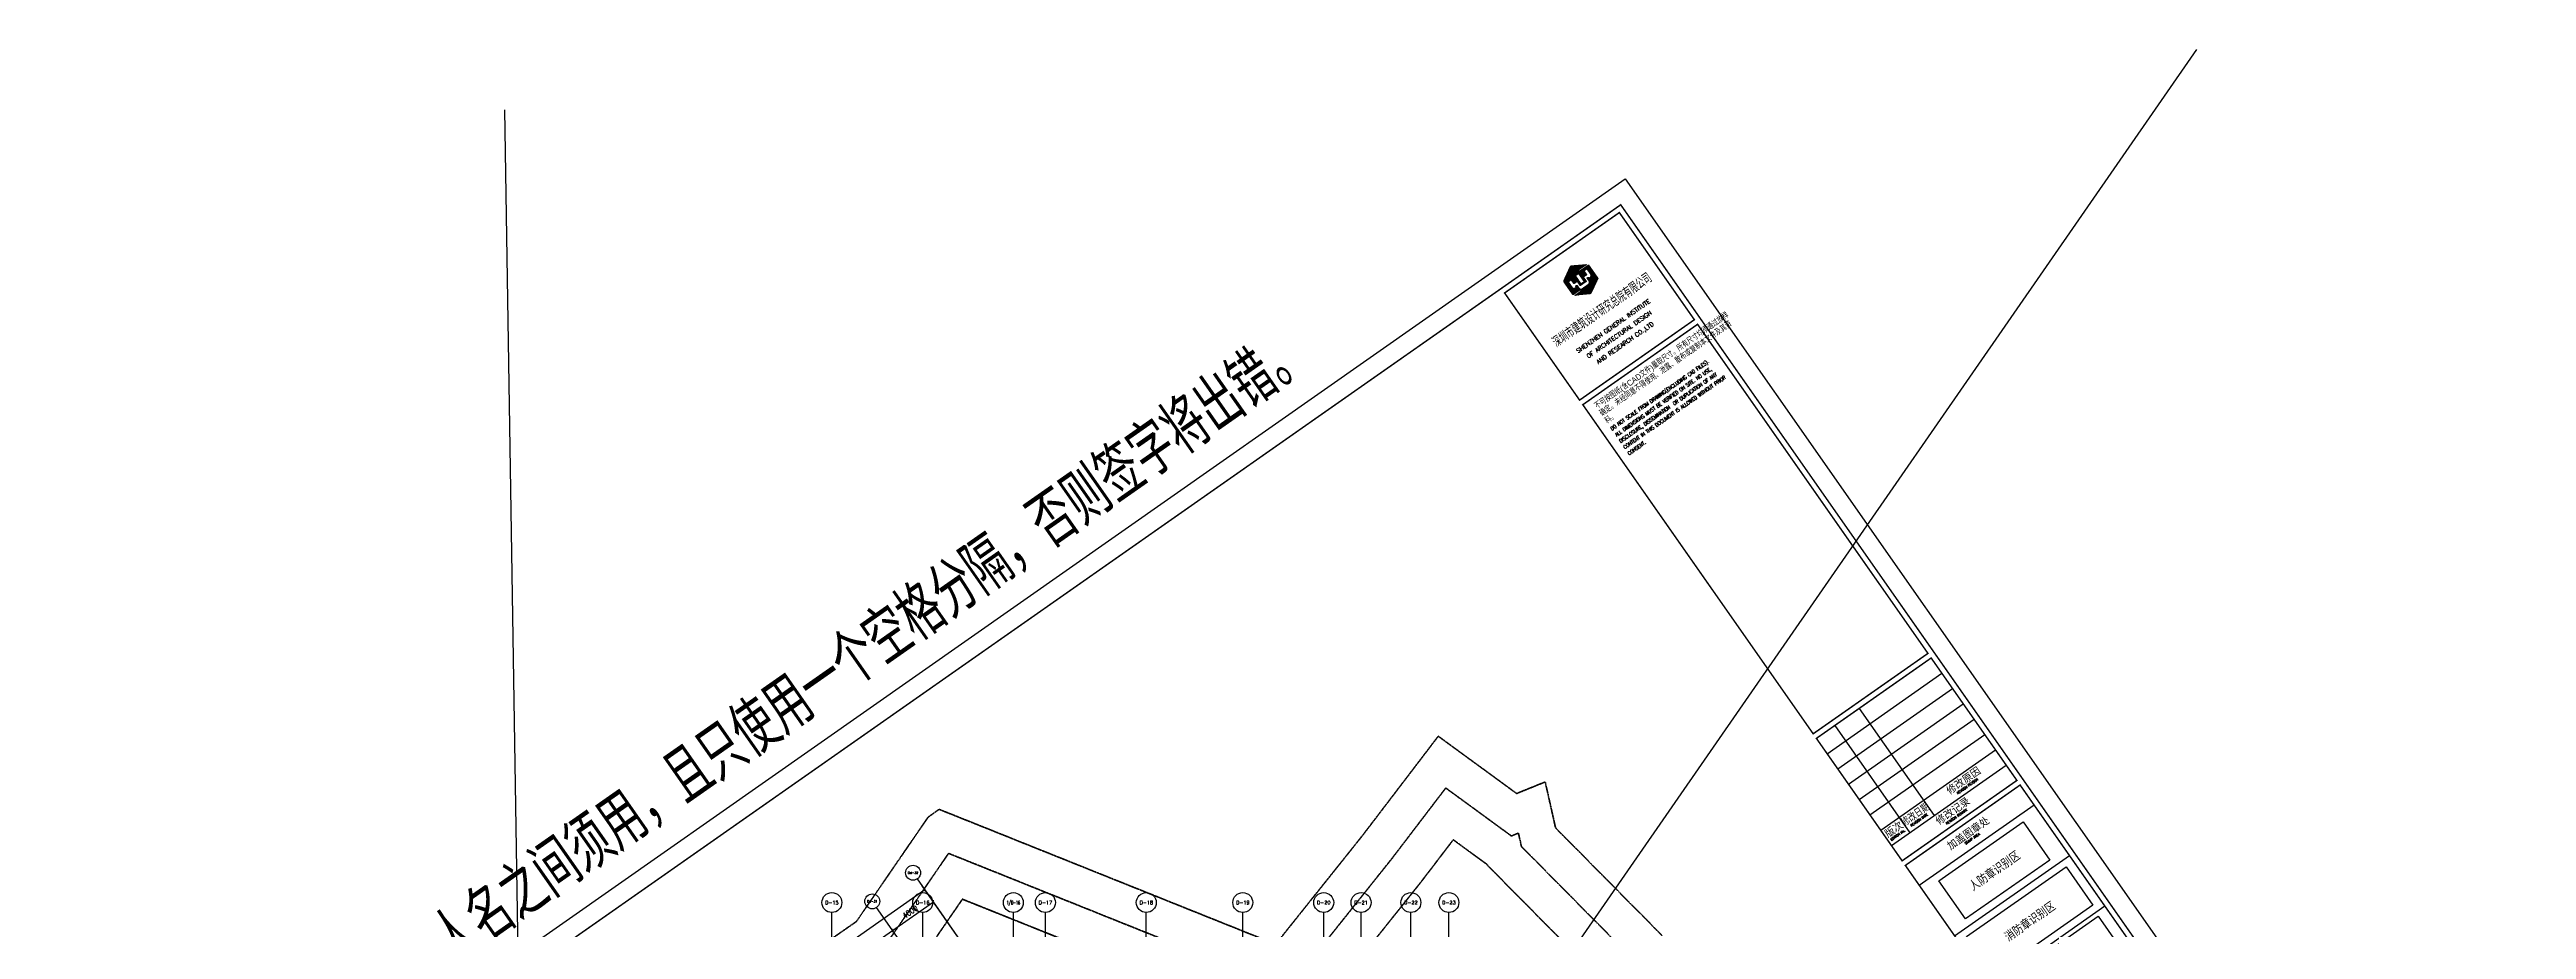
# Model space of a CAD drawing. Header units: millimetres. Extents: x 1089227 to 13101469, y 618865 to 10240562.
# Drawn here: x 3280706 to 3479612, y 4969204 to 5039833 of the extents above; entities that cross this region are included whole.
import ezdxf
from ezdxf.enums import TextEntityAlignment as Align

# ---------------------------------------------------------------- set-up
doc = ezdxf.new("R2010")
doc.units = ezdxf.units.MM
doc.header["$LTSCALE"] = 1000
doc.header["$PDMODE"] = 3
doc.header["$PDSIZE"] = 200
doc.linetypes.add('A09-G-CTRL-用地红线+建筑退线_设计区$0$A02-G-MAIN-用地红线+退线_设计区$0$Redline1', pattern=[20, 10, -2, 2, -2, 2, -2])
doc.linetypes.add('A09-G-CTRL-用地红线+建筑退线_设计区$0$Controlline1', pattern=[12.8, 8, -1.6, 1.6, -1.6])
doc.layers.get('0').update_dxf_attribs({"linetype": 'CONTINUOUS'})
doc.layers.get('Defpoints').update_dxf_attribs({"linetype": 'CONTINUOUS'})
for name, color, linetype, plot in [('0914调整', 1, 'CONTINUOUS', False), ('TK-MEMO', 8, 'CONTINUOUS', False), ('TK-不打印', 8, 'CONTINUOUS', False)]:
    doc.layers.add(name, color=color, linetype=linetype, plot=plot)
doc.layers.add('A09-G-CTRL-用地红线+建筑退线_设计区$0$Z-REDL(用地红线)', color=10, linetype='CONTINUOUS', lineweight=60)
doc.layers.add('A09-G-CTRL-用地红线+建筑退线_设计区$0$Z-REDL-CTRL(建筑控制线)', color=40, linetype='CONTINUOUS', lineweight=35)
for name, color, linetype in [('AXIS', 3, 'CONTINUOUS'), ('AXIS_TEXT', 7, 'CONTINUOUS'), ('LWK-轴线-编号', 7, 'CONTINUOUS'), ('TK', 4, 'CONTINUOUS'), ('TK-TEXT', 7, 'CONTINUOUS'), ('VHBoundary', 4, 'CONTINUOUS')]:
    doc.layers.add(name, color=color, linetype=linetype)
doc.styles.add('_TCH_AXIS', font='COMPLEX', dxfattribs={"bigfont": 'AllInOneBig.shx'})
doc.styles.add('_TCH_DIM_T3', font='SIMPLEX', dxfattribs={"width": 0.705882, "bigfont": 'AllInOneBig.shx'})
doc.styles.add('COMPLEX', font='COMPLEX', dxfattribs={"bigfont": 'AllInOneBig.shx'})
doc.styles.add('SADITK', font='sadixcsg.shx', dxfattribs={"bigfont": 'AllInOneBig.shx'})
doc.styles.add('SADITK-HT', font='simhei.ttf', dxfattribs={"width": 0.8})
doc.styles.add('SADITK-SX', font='simfang.ttf', dxfattribs={"width": 0.7})
doc.styles.add('SADITK-YW', font='romanc.shx', dxfattribs={"width": 0.7, "bigfont": 'AllInOneBig.shx'})
doc.dimstyles.new('_TCH_ARCH&&150', dxfattribs={"dimtxt": 446.25, "dimasz": 150, "dimexe": 375, "dimexo": 450, "dimgap": 189.375, "dimtad": 1, "dimdec": 0, "dimzin": 0, "dimdsep": 46, "dimtxsty": '_TCH_DIM_T3', "dimblk": 'ARCHTICK', "dimcen": 0.09, "dimclrt": 7, "dimazin": 2, "dimtfac": 1, "dimtdec": 0, "dimtix": 1, "dimtmove": 2, "dimatfit": 3, "dimfxl": 0, "dimtolj": 1, "dimtzin": 0, "dimarcsym": 0})

# ---------------------------------------------------------------- blocks, each defined once
blk = doc.blocks.new('0323最综用地红线')
at = {"layer": 'A09-G-CTRL-用地红线+建筑退线_设计区$0$Z-REDL(用地红线)', "color": 1, "linetype": 'A09-G-CTRL-用地红线+建筑退线_设计区$0$A02-G-MAIN-用地红线+退线_设计区$0$Redline1', "ltscale": 0.0005}
for points in [[(8257315, 3660856), (8291051, 3684311), (8296809, 3692687), (8297698, 3693321), (8324721, 3682492), (8331672, 3691189), (8337779, 3699189), (8344073, 3694590), (8346367, 3695522), (8347198, 3691832), (8355744, 3683198)], [(8293213, 3682161), (8298455, 3689786), (8325674, 3678878), (8334036, 3689342), (8338381, 3695033), (8343653, 3691181), (8344218, 3691410), (8344461, 3690333), (8352118, 3682597)]]:
    blk.add_lwpolyline(points, dxfattribs=at)
at = {"layer": 'A09-G-CTRL-用地红线+建筑退线_设计区$0$Z-REDL-CTRL(建筑控制线)', "linetype": 'A09-G-CTRL-用地红线+建筑退线_设计区$0$Controlline1', "ltscale": 0.0005, "flags": 128}
blk.add_lwpolyline([(8299567, 3686108), (8326626, 3675265), (8336400, 3687495), (8338983, 3690878), (8341712, 3688883), (8341724, 3688834), (8348492, 3681996), (8336495, 3657264), (8335815, 3655857), (8334921, 3653765), (8334408, 3652495), (8333554, 3650188), (8332762, 3647815), (8332296, 3646270), (8331866, 3644682), (8331460, 3643007), (8331063, 3641145), (8330737, 3639422), (8330293, 3636480), (8330017, 3634043), (8329761, 3630317), (8329732, 3627942), (8329763, 3625708), (8329928, 3622644), (8330113, 3620704), (8330325, 3618642), (8330653, 3615645), (8331572, 3606971), (8333151, 3600656), (8334420, 3595620), (8335099, 3592902), (8332162, 3588340), (8329462, 3587873), (8325135, 3587049), (8322510, 3586515), (8319525, 3585891), (8317926, 3585544), (8316578, 3585249), (8315535, 3585011), (8313300, 3584499), (8310791, 3583894), (8309251, 3583537), (8305740, 3582637), (8303918, 3582156), (8302104, 3581668), (8299703, 3581012), (8297227, 3580315), (8295056, 3579682), (8292998, 3579074), (8290643, 3578358), (8288572, 3577710), (8287591, 3577398), (8286161, 3576940), (8284503, 3576401), (8282624, 3575767), (8281086, 3575247), (8278146, 3574222), (8273894, 3572680), (8272471, 3572149), (8271089, 3571640), (8267888, 3570407), (8264331, 3569000), (8260702, 3567515), (8258549, 3566609), (8254947, 3565066), (8252185, 3563832), (8250834, 3563232), (8249176, 3562470), (8247994, 3561930), (8245505, 3560754), (8242980, 3559544), (8239801, 3558013), (8237959, 3557076), (8235838, 3555996), (8233384, 3554698), (8228450, 3552051), (8226178, 3550787), (8222141, 3548504), (8215629, 3544667), (8213710, 3543497), (8193657, 3531175), (8180322, 3522990), (8166408, 3514440), (8156991, 3508658), (8151138, 3505062), (8142685, 3507267), (8121171, 3545747), (8120724, 3546549), (8120233, 3547383), (8119272, 3548967), (8118108, 3550752), (8117067, 3552244), (8115806, 3553970), (8115672, 3554140), (8146431, 3575790), (8162146, 3587599), (8162295, 3588125), (8199863, 3615253), (8204215, 3618404), (8231584, 3638167), (8260590, 3655826), (8295376, 3680010)], close=True, dxfattribs=at)
blk = doc.blocks.new('template_31-施工图_A0_A0_1.0000_3fa9c08c64a9101061c9a26412af947e', base_point=(-1189, 0))
at = {"layer": 'TK'}
h = blk.add_hatch(dxfattribs=at)
h.set_pattern_fill('ANSI31', color=256, scale=0.01)
h.set_pattern_definition([(45, (248.120296, 435.385258), (-0.01122532015, 0.01122532015), [])])
h.paths.add_polyline_path([(1140.5, 815.3), (1145.8, 815.3), (1139, 819.3, 0.267949), (1138, 819.3), (1131, 815.2, 0.267949), (1130.5, 814.4), (1130.5, 806.1), (1135.3, 806.1), (1135.3, 805.3), (1131.2, 805.3), (1138, 801.4, 0.267949), (1139, 801.4), (1146.5, 805.7), (1146.5, 814.5), (1140.5, 814.5)])
h.paths.add_polyline_path([(1137.4, 813.7), (1139.5, 813.7), (1139.5, 808.5), (1137.4, 808.5)], flags=16)
h.paths.add_polyline_path([(1134.3, 813.2), (1134.3, 810.7), (1135.9, 810.7, -0.447181), (1136.5, 810.2), (1136.5, 807.9), (1138.5, 807.9), (1140.5, 807.9), (1140.5, 810.2, -0.463799), (1141.1, 810.7), (1142.7, 810.7), (1142.7, 813.2), (1144.6, 813.2), (1144.6, 809.8, -0.414214), (1143.3, 808.5), (1142.7, 808.5), (1142.7, 809.2), (1141.8, 809.2), (1141.8, 807.3, -0.414214), (1140.5, 806), (1138.5, 806), (1136.5, 806, -0.414214), (1135.2, 807.3), (1135.2, 809.2), (1134.3, 809.2), (1134.3, 808.5), (1133.7, 808.5, -0.414214), (1132.4, 809.8), (1132.4, 813.2)], flags=16)
for p, q in [((1113, 537), (1113, 467)), ((1129, 537), (1129, 467)), ((1101, 527), (1176, 527)), ((1101, 517), (1176, 517)), ((1101, 507), (1176, 507)), ((1101, 497), (1176, 497)), ((1101, 487), (1176, 487)), ((1101, 477), (1176, 477)), ((1101, 467), (1176, 467))]:
    blk.add_line(p, q, dxfattribs=at)
blk.add_lwpolyline([(-1189, 841), (1189, 841), (1189, 0), (-1189, 0)], close=True, dxfattribs=at)
at = {"layer": 'TK', "const_width": 0.8}
blk.add_lwpolyline([(-1164, 831), (-1164, 10), (1179, 10), (1179, 831)], close=True, dxfattribs=at)
at = {"layer": 'TK', "color": 4, "const_width": 0.8}
for points in [[(1101, 828), (1176, 828), (1176, 758), (1101, 758)], [(1101, 540), (1176, 540), (1176, 755), (1101, 755)], [(1101, 457), (1176, 457), (1176, 537), (1101, 537)], [(1101, 276), (1176, 276), (1176, 454), (1101, 454)]]:
    blk.add_lwpolyline(points, close=True, dxfattribs=at)
at = {"layer": 'TK-MEMO'}
for points in [[(1111, 437), (1166, 437), (1166, 412), (1111, 412)], [(1106, 404), (1171, 404), (1171, 379), (1106, 379)], [(1107, 372.5), (1170, 372.5), (1170, 344.5), (1107, 344.5)]]:
    blk.add_lwpolyline(points, close=True, dxfattribs=at)
at = {"layer": 'TK-不打印'}
for p, q in [((1101, 441), (1176, 441)), ((1101, 408), (1176, 408)), ((1101, 375), (1176, 375))]:
    blk.add_line(p, q, dxfattribs=at)
at = {"layer": 'VHBoundary'}
blk.add_lwpolyline([(-1189, 841), (1189, 841), (1189, 0), (-1189, 0)], close=True, dxfattribs=at)
at = {"layer": 'TK'}
for s, height, style, width, p in [('深圳市建筑设计研究总院有限公司 ', 5.2, 'SADITK-HT', 0.575, (1139.6, 788.3)), ('EDITION No.', 1.3, 'SADITK-YW', 0.8, (1107, 469)), ('修改日期', 4, 'SADITK', 0.8, (1121, 471)), ('REVISON DATE', 1.3, 'SADITK-YW', 0.8, (1121, 469)), ('REVISON REASON', 1.3, 'SADITK-YW', 0.9, (1152.5, 469)), ('REVISON REMARK', 1.3, 'SADITK-YW', 0.9, (1138.5, 459)), ('STAMP AREA', 1.3, 'SADITK-YW', 0.8, (1138.5, 444.5))]:
    blk.add_text(s, height=height, dxfattribs=dict(at, style=style, width=width)).set_placement(p, align=Align.CENTER)
for s, height, style, p in [('SHENZHEN GENERAL INSTITUTE', 2.3, 'SADITK-YW', (1138.5, 779)), ('OF ARCHITECTURAL DESIGN', 2.3, 'SADITK-YW', (1138.5, 773.5)), ('AND RESEARCH CO.,LTD', 2.3, 'SADITK-YW', (1138.5, 768)), ('版次', 4, 'SADITK', (1107, 471)), ('修改记录', 4, 'SADITK', (1138.5, 461)), ('修改原因', 4, 'SADITK', (1152.5, 471)), ('加盖图章处', 4, 'SADITK', (1138.5, 446.5))]:
    blk.add_text(s, height=height, dxfattribs=dict(at, style=style)).set_placement(p, align=Align.CENTER)
for s, height, style, width, p in [('不可按图纸(含CAD文件)量取尺寸。所有尺寸均须通过放样', 3.15, 'SADITK', 0.8, (1105.9, 748.6)), ('确定。未经同意不得使用、泄露、散布或复制本文件及其资', 3.15, 'SADITK', 0.8, (1105.9, 743.8)), ('料。', 3.15, 'SADITK', 0.8, (1105.9, 739)), ('DO NOT SCALE FROM DRAWING(ENCLUDING CAD FILES).', 2, 'SADITK-YW', 0.7, (1105.9, 734.6)), ('ALL DIMENSIONS MUST BE VERIFIED ON SITE. NO USE,', 2, 'SADITK-YW', 0.7, (1105.9, 730.5)), ('DISCLOSURE, DISSEMINATION  OR DUPLICATION OF ANY', 2, 'SADITK-YW', 0.7, (1105.9, 726.5)), ('CONTENT IN THIS DOCUMENT IS ALLOWED WITHOUT PRIOR', 2, 'SADITK-YW', 0.7, (1105.8, 722.5)), ('CONSENT.', 2, 'SADITK-YW', 0.7, (1105.8, 718.5))]:
    blk.add_text(s, height=height, dxfattribs=dict(at, style=style, width=width)).set_placement(p)
at = {"layer": 'TK-MEMO', "style": 'SADITK', "width": 0.8}
blk.add_text('2.人名之间须用，且只使用一个空格分隔，否则签字将出错。', height=28.5, dxfattribs=at).set_placement((407.7, 845), align=Align.BOTTOM_LEFT)
at = {"layer": 'TK-MEMO', "style": 'SADITK'}
for s, p in [('人防章识别区', (1138.5, 424.5)), ('消防章识别区', (1138.5, 391.5))]:
    blk.add_text(s, height=5, dxfattribs=at).set_placement(p, align=Align.MIDDLE)
at = {"layer": 'TK-TEXT', "style": 'SADITK-SX', "width": 0.7}
for tag, p in [('市政会签', (-1176, 381.5)), ('园林会签', (-1176, 343.5)), ('幕墙会签', (-1176, 305.5)), ('装饰会签', (-1176, 267.5)), ('燃气会签', (-1176, 229.5)), ('暖通会签', (-1176, 191.5)), ('电气会签', (-1176, 153.5)), ('给排水会签', (-1176, 115.5)), ('结构会签', (-1176, 77.5)), ('建筑会签', (-1176, 39.5))]:
    blk.add_attdef(tag, text='', height=4, rotation=90, dxfattribs=at).set_placement(p, align=Align.MIDDLE_CENTER)
for tag, height, p in [('专业审定', 4, (1134.7, 268)), ('项目负责1', 4, (1134.7, 238)), ('专业审核', 4, (1134.7, 248)), ('项目负责2', 4, (1134.7, 228)), ('专业负责1', 4, (1134.7, 218)), ('专业负责2', 4, (1134.7, 208)), ('专业校对', 4, (1134.7, 198)), ('专业设计', 4, (1134.7, 188)), ('方案设计', 4, (1134.7, 178)), ('专业制图', 4, (1134.7, 168)), ('建设单位_001', 4, (1148.5, 140)), ('建设地点_001', 4, (1148.5, 124)), ('工程名称_001', 4, (1148.5, 106)), ('子项名称_001', 4, (1148.5, 86)), ('图纸名称_001', 4, (1148.5, 66)), ('版次', 4, (1129.5, 53)), ('日期', 4, (1165, 53)), ('图别', 4, (1129.5, 43)), ('图号', 4, (1165, 43)), ('合同号', 4, (1136, 30)), ('项目编号1', 2, (1114.1, 13.6)), ('阶段编号1', 2, (1132.2, 13.8)), ('子项编号1', 2, (1144.7, 13.8))]:
    blk.add_attdef(tag, text='', height=height, dxfattribs=at).set_placement(p, align=Align.MIDDLE_CENTER)
blk = doc.blocks.new('_AXISO')
blk.add_circle((0, 0), 0.5)
at = {"layer": 'AXIS_TEXT', "style": 'COMPLEX', "width": 1.041667}
blk.add_attdef('A', text='', height=0.56, dxfattribs=at).set_placement((-0.25, -0.28), (0.25, -0.28), align=Align.FIT)
blk = doc.blocks.new('_ArchTick')
at = {"color": 0, "linetype": 'ByBlock', "const_width": 0.3}
blk.add_lwpolyline([(-0.7, -0.7), (0.7, 0.7)], dxfattribs=at)
blk = doc.blocks.new('*D470')
at = {"layer": 'AXIS', "color": 0, "lineweight": -2, "transparency": 16777216}
for p, q in [((-36450, 143503), (-39246, 147497)), ((-220421, 20154), (-39031, 147189)), ((-217839, 16468), (-220636, 20461))]:
    blk.add_line(p, q, dxfattribs=at)
at = {"layer": 'Defpoints', "color": 0, "transparency": 16777216}
for p in [(-39031, 147189), (-36192, 143135), (-217581, 16100)]:
    blk.add_point(p, dxfattribs=at)
at = {"layer": 'AXIS', "color": 0, "lineweight": -2, "transparency": 16777216, "xscale": 150, "yscale": 150, "zscale": 150}
for p, rotation in [((-39031, 147189), 35.00532206532372), ((-220421, 20154), 215.0053220653237)]:
    blk.add_blockref('_ArchTick', p, dxfattribs=dict(at, rotation=rotation))
at = {"layer": 'AXIS', "color": 7, "transparency": 16777216, "insert": (-129962, 84010), "char_height": 446.2, "attachment_point": 5, "rotation": 35.00532, "style": '_TCH_DIM_T3'}
blk.add_mtext('\\A1;221450', dxfattribs=at)
blk = doc.blocks.new('*D500')
at = {"layer": 'AXIS', "color": 0, "lineweight": -2, "transparency": 16777216}
for p, q in [((-47189, 140011), (-41619, 143912)), ((-39726, 141209), (-41834, 144219)), ((-45296, 137308), (-47404, 140318))]:
    blk.add_line(p, q, dxfattribs=at)
at = {"layer": 'Defpoints', "color": 0, "transparency": 16777216}
for p in [(-41619, 143912), (-39468, 140840), (-45038, 136939)]:
    blk.add_point(p, dxfattribs=at)
at = {"layer": 'AXIS', "color": 0, "lineweight": -2, "transparency": 16777216, "xscale": 150, "yscale": 150, "zscale": 150}
for p, rotation in [((-41619, 143912), 35.00532206532372), ((-47189, 140011), 215.0053220653237)]:
    blk.add_blockref('_ArchTick', p, dxfattribs=dict(at, rotation=rotation))
at = {"layer": 'AXIS', "color": 7, "transparency": 16777216, "insert": (-44641, 142299), "char_height": 446.2, "attachment_point": 5, "rotation": 35.00532, "style": '_TCH_DIM_T3'}
blk.add_mtext('\\A1;6800', dxfattribs=at)
blk = doc.blocks.new('*D501')
at = {"layer": 'AXIS', "color": 0, "lineweight": -2, "transparency": 16777216}
for p, q in [((-41619, 143912), (-38343, 146207)), ((-36450, 143503), (-38558, 146514)), ((-39726, 141209), (-41834, 144219))]:
    blk.add_line(p, q, dxfattribs=at)
at = {"layer": 'Defpoints', "color": 0, "transparency": 16777216}
for p in [(-38343, 146207), (-36192, 143135), (-39468, 140840)]:
    blk.add_point(p, dxfattribs=at)
at = {"layer": 'AXIS', "color": 0, "lineweight": -2, "transparency": 16777216, "xscale": 150, "yscale": 150, "zscale": 150}
for p, rotation in [((-38343, 146207), 35.00532206532174), ((-41619, 143912), 215.0053220653217)]:
    blk.add_blockref('_ArchTick', p, dxfattribs=dict(at, rotation=rotation))
at = {"layer": 'AXIS', "color": 7, "transparency": 16777216, "insert": (-40218, 145397), "char_height": 446.2, "attachment_point": 5, "rotation": 35.00532, "style": '_TCH_DIM_T3'}
blk.add_mtext('\\A1;4000', dxfattribs=at)
blk = doc.blocks.new('裙房轴网260428')
at = {"layer": 'AXIS'}
for p, q in [((-36191.5, 143134.9), (-39633.4, 148049.5)), ((-46500, 137349.7), (-46500, 145349.7)), ((-39467.9, 140840.3), (-42909.8, 145754.9)), ((-39200, 137349.7), (-39200, 145349.7)), ((-31925, 137349.7), (-31925, 145349.7)), ((-29350, 137349.7), (-29350, 145349.7)), ((-21250, 137349.7), (-21250, 145349.7)), ((-13500, 137349.7), (-13500, 145349.7)), ((-7000, 137349.7), (-7000, 145349.7)), ((-4000, 137349.7), (-4000, 145349.7)), ((0, 137349.7), (0, 145349.7)), ((3050, 137349.7), (3050, 145349.7))]:
    blk.add_line(p, q, dxfattribs=at)
ref = blk.add_blockref('_AXISO', (-39977.6, 148541), dxfattribs=dict(at, xscale=1200, yscale=1200, zscale=1200))
ref.add_attrib('A', 'Dd-32', dxfattribs={"layer": 'AXIS_TEXT', "height": 169.39, "style": '_TCH_AXIS'}).set_placement((-40389, 148456.3), (-39566.2, 148456.3), align=Align.FIT)
ref = blk.add_blockref('_AXISO', (-46500, 146149.7), dxfattribs=dict(at, xscale=1600, yscale=1600, zscale=1600))
ref.add_attrib('A', 'D-15', dxfattribs={"layer": 'LWK-轴线-编号', "height": 294.69, "style": '_TCH_AXIS'}).set_placement((-47040.3, 146002.4), (-45959.7, 146002.4), align=Align.FIT)
ref = blk.add_blockref('_AXISO', (-43254, 146246.3), dxfattribs=dict(at, xscale=1200, yscale=1200, zscale=1200))
ref.add_attrib('A', 'Dd-31', dxfattribs={"layer": 'AXIS_TEXT', "height": 177.74, "style": '_TCH_AXIS'}).set_placement((-43664.5, 146157.5), (-42843.5, 146157.5), align=Align.FIT)
ref = blk.add_blockref('_AXISO', (-39200, 146149.7), dxfattribs=dict(at, xscale=1600, yscale=1600, zscale=1600))
ref.add_attrib('A', 'D-16', dxfattribs={"layer": 'LWK-轴线-编号', "height": 294.69, "style": '_TCH_AXIS'}).set_placement((-39740.3, 146002.4), (-38659.7, 146002.4), align=Align.FIT)
ref = blk.add_blockref('_AXISO', (-31925, 146149.7), dxfattribs=dict(at, xscale=1600, yscale=1600, zscale=1600))
ref.add_attrib('A', '1/D-16', dxfattribs={"layer": 'LWK-轴线-编号', "height": 302.69, "style": '_TCH_AXIS', "width": 0.65625}).set_placement((-32464.2, 145998.4), (-31385.8, 145998.4), align=Align.FIT)
ref = blk.add_blockref('_AXISO', (-29350, 146149.7), dxfattribs=dict(at, xscale=1600, yscale=1600, zscale=1600))
ref.add_attrib('A', 'D-17', dxfattribs={"layer": 'LWK-轴线-编号', "height": 294.69, "style": '_TCH_AXIS'}).set_placement((-29890.3, 146002.4), (-28809.7, 146002.4), align=Align.FIT)
ref = blk.add_blockref('_AXISO', (-21250, 146149.7), dxfattribs=dict(at, xscale=1600, yscale=1600, zscale=1600))
ref.add_attrib('A', 'D-18', dxfattribs={"layer": 'LWK-轴线-编号', "height": 294.69, "style": '_TCH_AXIS'}).set_placement((-21790.3, 146002.4), (-20709.7, 146002.4), align=Align.FIT)
ref = blk.add_blockref('_AXISO', (-13500, 146149.7), dxfattribs=dict(at, xscale=1600, yscale=1600, zscale=1600))
ref.add_attrib('A', 'D-19', dxfattribs={"layer": 'LWK-轴线-编号', "height": 294.69, "style": '_TCH_AXIS'}).set_placement((-14040.3, 146002.4), (-12959.7, 146002.4), align=Align.FIT)
ref = blk.add_blockref('_AXISO', (-7000, 146149.7), dxfattribs=dict(at, xscale=1600, yscale=1600, zscale=1600))
ref.add_attrib('A', 'D-20', dxfattribs={"layer": 'LWK-轴线-编号', "height": 277.86, "style": '_TCH_AXIS'}).set_placement((-7542.5, 146010.8), (-6457.5, 146010.8), align=Align.FIT)
ref = blk.add_blockref('_AXISO', (-4000, 146149.7), dxfattribs=dict(at, xscale=1600, yscale=1600, zscale=1600))
ref.add_attrib('A', 'D-21', dxfattribs={"layer": 'LWK-轴线-编号', "height": 294.69, "style": '_TCH_AXIS'}).set_placement((-4540.3, 146002.4), (-3459.7, 146002.4), align=Align.FIT)
ref = blk.add_blockref('_AXISO', (0, 146149.7), dxfattribs=dict(at, xscale=1600, yscale=1600, zscale=1600))
ref.add_attrib('A', 'D-22', dxfattribs={"layer": 'LWK-轴线-编号', "height": 277.86, "style": '_TCH_AXIS'}).set_placement((-542.5, 146010.8), (542.5, 146010.8), align=Align.FIT)
ref = blk.add_blockref('_AXISO', (3050, 146149.7), dxfattribs=dict(at, xscale=1600, yscale=1600, zscale=1600))
ref.add_attrib('A', 'D-23', dxfattribs={"layer": 'LWK-轴线-编号', "height": 277.86, "style": '_TCH_AXIS'}).set_placement((2507.5, 146010.8), (3592.5, 146010.8), align=Align.FIT)
for p1, p2, distance, picture, middle in [((-217580.9, 16099.6), (-36191.5, 143134.9), 4950, '*D470', (-129962.4, 84009.6)), ((-39467.9, 140840.3), (-36191.5, 143134.9), 3750, '*D501', (-40217.5, 145397.1)), ((-45037.8, 136939.5), (-39467.9, 140840.3), 3750, '*D500', (-44640.7, 142299.4))]:
    dim = blk.add_aligned_dim(p1=p1, p2=p2, distance=distance, dimstyle='_TCH_ARCH&&150', dxfattribs=at)
    dim.commit()
    dim.dimension.update_dxf_attribs({"geometry": picture, "text_midpoint": middle})
blk = doc.blocks.new('04地块地下轴网260428')
blk.add_blockref('裙房轴网260428', (0, 0))

msp = doc.modelspace()

# ---------------------------------------------------------------- linework, layer by layer
at = {"layer": '0914调整'}
for points in [[(3395848.699, 4957189.082), (3453151.673, 5039832.767)], [(3319387.163, 4901203.509), (3317268.802, 5035001.646)]]:
    msp.add_lwpolyline(points, dxfattribs=at)

# ---------------------------------------------------------------- block references
at = {"xscale": 150, "yscale": 150, "zscale": 150, "rotation": 35.00532206532363}
msp.add_blockref('template_31-施工图_A0_A0_1.0000_3fa9c08c64a9101061c9a26412af947e', (3187439.13, 4721512.406), dxfattribs=at)
for name, p in [('0323最综用地红线', (-4945553.146, 1285525.343)), ('04地块地下轴网260428', (3390028.145, 4825211.796))]:
    msp.add_blockref(name, p)

doc.saveas('drawing.dxf')
